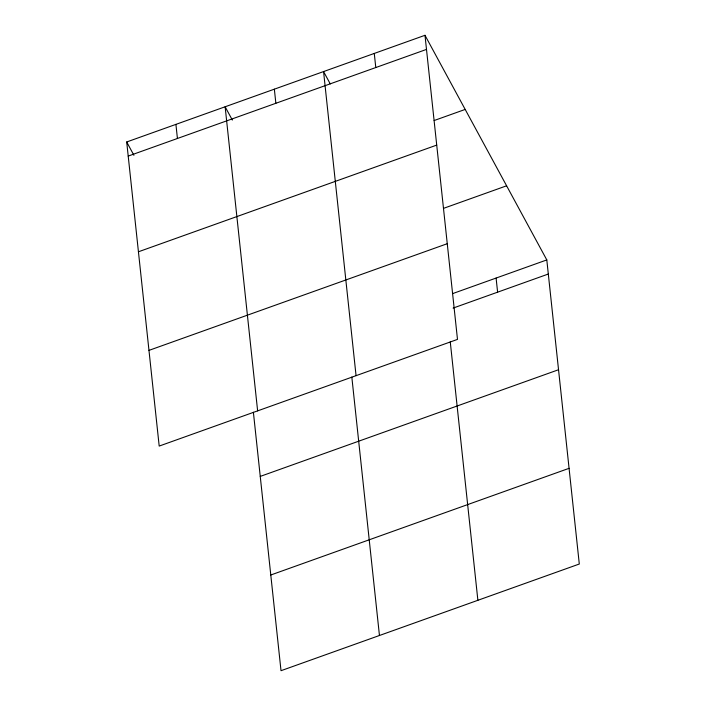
<?xml version="1.0" encoding="UTF-8"?>
<svg xmlns="http://www.w3.org/2000/svg" width="706" height="706" viewBox="0 0 706 706"><rect width="100%" height="100%" fill="white"/><g stroke="black" fill="none" stroke-linecap="round" stroke-linejoin="round"><path stroke-width="1.06" d="M424.986 35.3L457.488 339.392L159.194 446.077L126.701 141.977L424.986 35.3L546.806 259.923L579.299 564.023L281.014 670.7L253.392 412.251M128.201 156.088L426.495 49.411M434.137 120.532L465.183 109.43M138.429 251.786L436.723 145.101M443.474 208.376L506.608 185.802M148.966 350.379L447.26 243.702M452.634 293.608L546.806 259.923M453.102 308.09L548.315 274.034M260.249 476.409L558.543 369.732M270.786 575.002L569.08 468.325M330.267 83.926L323.569 71.571L356.062 375.663M232.345 120.082L225.135 106.774L257.628 410.866M126.701 141.977L133.911 155.285M496.097 278.058L497.606 292.169M450.26 341.845L477.883 600.294M374.277 53.435L375.786 67.547M351.826 377.048L379.449 635.497M274.352 89.177L275.861 103.279M175.918 124.38L177.427 138.482"/></g></svg>
